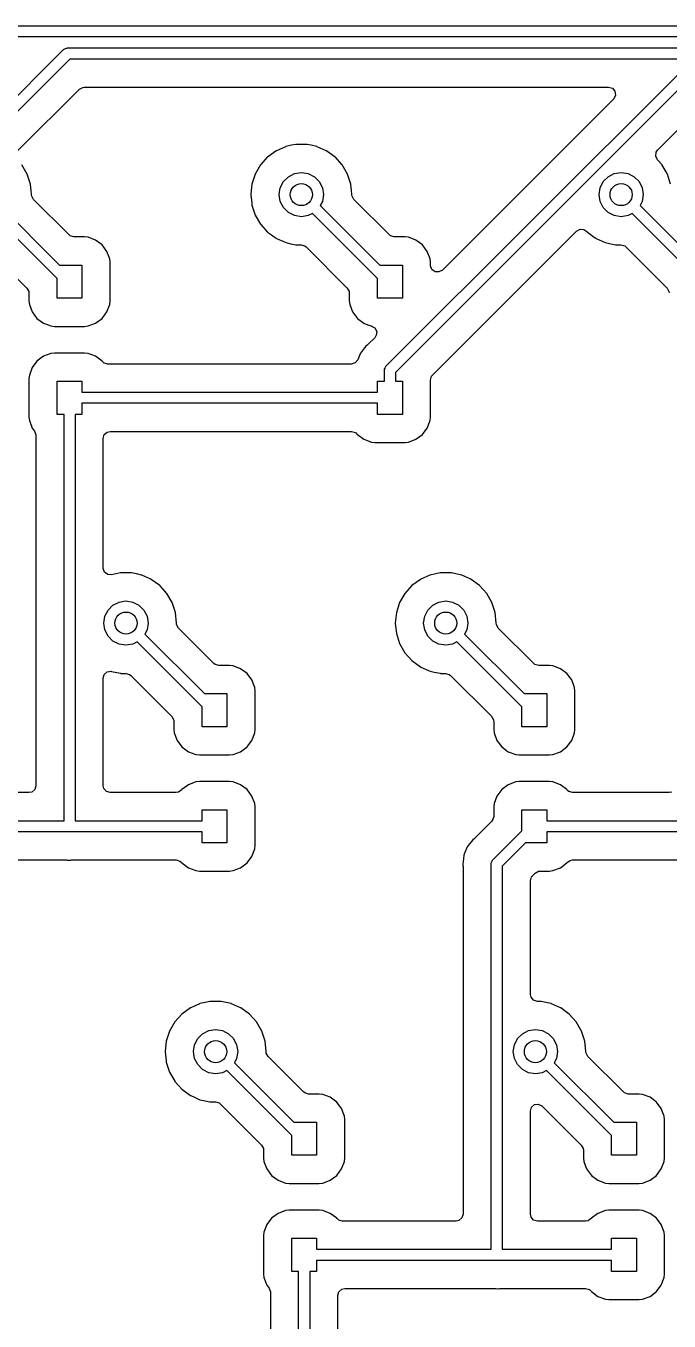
# Model space of a CAD drawing. Extents: x 1.41 to 5.39, y -5.53 to -2.36.
# Drawn here: x 2.613 to 3.071, y -4.917 to -3.995 of the extents above; entities that cross this region are included whole.
import ezdxf

# ---------------------------------------------------------------- set-up
doc = ezdxf.new("R2010")
doc.units = 0
doc.header["$MEASUREMENT"] = 0
doc.layers.add('BLACK', color=7, linetype='CONTINUOUS')

msp = doc.modelspace()

# ---------------------------------------------------------------- linework, layer by layer
at = {"layer": 'BLACK', "linetype": 'CONTINUOUS'}
for p, q in [((2.20258, -3.99506), (4.2976, -3.99506)), ((4.29923, -4.00293), (2.20421, -4.00293)), ((2.64009, -4.0118), (2.64027, -4.01154)), ((2.64027, -4.01154), (2.64115, -4.01126)), ((2.64115, -4.01126), (2.64197, -4.01084)), ((2.64197, -4.01084), (2.64228, -4.01089)), ((2.64228, -4.01089), (2.64259, -4.01079)), ((2.64259, -4.01079), (4.30412, -4.01079)), ((2.41375, -4.23799), (2.6398, -4.01194)), ((2.64422, -4.01866), (2.42047, -4.24241)), ((2.6398, -4.01194), (2.64009, -4.0118)), ((4.30575, -4.01866), (2.64422, -4.01866)), ((2.86926, -4.23737), (3.07897, -4.02767)), ((2.65106, -4.04014), (2.65351, -4.0388)), ((2.65351, -4.0388), (2.65456, -4.03868)), ((2.65456, -4.03868), (3.02767, -4.03868)), ((3.08338, -4.03439), (2.87598, -4.24179)), ((3.02767, -4.03868), (3.03035, -4.03947)), ((2.60736, -4.08384), (2.65106, -4.04014)), ((3.03117, -4.04715), (2.90939, -4.16893)), ((3.03035, -4.03947), (3.03218, -4.04158)), ((3.03142, -4.04689), (3.03117, -4.04715)), ((3.03258, -4.04435), (3.03142, -4.04689)), ((3.03218, -4.04158), (3.03258, -4.04435)), ((3.06257, -4.08351), (3.09022, -4.05586)), ((2.79086, -4.08416), (2.7892, -4.08537)), ((2.79107, -4.08401), (2.79086, -4.08416)), ((2.79086, -4.08416), (2.79086, -4.08416)), ((2.79131, -4.08391), (2.79107, -4.08401)), ((2.7977, -4.08106), (2.79131, -4.08391)), ((2.79131, -4.08391), (2.79131, -4.08391)), ((2.79794, -4.08095), (2.7977, -4.08106)), ((2.7977, -4.08106), (2.7977, -4.08106)), ((2.80207, -4.08007), (2.79794, -4.08095)), ((2.80504, -4.07944), (2.80207, -4.08007)), ((2.8053, -4.07939), (2.80504, -4.07944)), ((2.80504, -4.07944), (2.80504, -4.07944)), ((2.81281, -4.07939), (2.8053, -4.07939)), ((2.81307, -4.07944), (2.81281, -4.07939)), ((2.81604, -4.08007), (2.81307, -4.07944)), ((2.81307, -4.07944), (2.81307, -4.07944)), ((2.82017, -4.08095), (2.81604, -4.08007)), ((2.82041, -4.08106), (2.82017, -4.08095)), ((2.8268, -4.08391), (2.82041, -4.08106)), ((2.82041, -4.08106), (2.82041, -4.08106)), ((2.82704, -4.08401), (2.8268, -4.08391)), ((2.8268, -4.08391), (2.8268, -4.08391)), ((2.82725, -4.08416), (2.82704, -4.08401)), ((2.82891, -4.08537), (2.82725, -4.08416)), ((2.82725, -4.08416), (2.82725, -4.08416)), ((3.06119, -4.08782), (3.06153, -4.08504)), ((3.06153, -4.08504), (3.06257, -4.08351)), ((2.61396, -4.10053), (2.6102, -4.09402)), ((2.77996, -4.09402), (2.7762, -4.10053)), ((2.7802, -4.09375), (2.77996, -4.09402)), ((2.78482, -4.08862), (2.7802, -4.09375)), ((2.78499, -4.08843), (2.78482, -4.08862)), ((2.78482, -4.08862), (2.78482, -4.08862)), ((2.7892, -4.08537), (2.78499, -4.08843)), ((2.83312, -4.08843), (2.82891, -4.08537)), ((2.83329, -4.08862), (2.83312, -4.08843)), ((2.83791, -4.09375), (2.83329, -4.08862)), ((2.83329, -4.08862), (2.83329, -4.08862)), ((2.83815, -4.09402), (2.83791, -4.09375)), ((2.84191, -4.10053), (2.83815, -4.09402)), ((3.0624, -4.09034), (3.06119, -4.08782)), ((3.06571, -4.09402), (3.0624, -4.09034)), ((3.06584, -4.09424), (3.06571, -4.09402)), ((3.06931, -4.10025), (3.06584, -4.09424)), ((2.61628, -4.10768), (2.61396, -4.10053)), ((2.7762, -4.10053), (2.77388, -4.10768)), ((2.79631, -4.1059), (2.7998, -4.10242)), ((2.7998, -4.10242), (2.80419, -4.10018)), ((2.80419, -4.10018), (2.80906, -4.09941)), ((2.80906, -4.09941), (2.81392, -4.10018)), ((2.81392, -4.10018), (2.81831, -4.10242)), ((2.81831, -4.10242), (2.8218, -4.1059)), ((2.84423, -4.10768), (2.84191, -4.10053)), ((3.02387, -4.1059), (3.02736, -4.10242)), ((3.02736, -4.10242), (3.03175, -4.10018)), ((3.03175, -4.10018), (3.03661, -4.09941)), ((3.03661, -4.09941), (3.04148, -4.10018)), ((3.04148, -4.10018), (3.04587, -4.10242)), ((3.04587, -4.10242), (3.04935, -4.1059)), ((3.06947, -4.10053), (3.06931, -4.10025)), ((3.07179, -4.10768), (3.06947, -4.10053)), ((2.61631, -4.10794), (2.61628, -4.10768)), ((2.61677, -4.11229), (2.61631, -4.10794)), ((2.61631, -4.10794), (2.61631, -4.10794)), ((2.61707, -4.11516), (2.61677, -4.11229)), ((2.77339, -4.11229), (2.77309, -4.11516)), ((2.77385, -4.10794), (2.77339, -4.11229)), ((2.77388, -4.10768), (2.77385, -4.10794)), ((2.77385, -4.10794), (2.77385, -4.10794)), ((2.79331, -4.11516), (2.79408, -4.11029)), ((2.79408, -4.11029), (2.79631, -4.1059)), ((2.8218, -4.1059), (2.82403, -4.11029)), ((2.82403, -4.11029), (2.8248, -4.11516)), ((2.84426, -4.10794), (2.84423, -4.10768)), ((2.84472, -4.11229), (2.84426, -4.10794)), ((2.84426, -4.10794), (2.84426, -4.10794)), ((2.84502, -4.11516), (2.84472, -4.11229)), ((3.02087, -4.11516), (3.02164, -4.11029)), ((3.02164, -4.11029), (3.02387, -4.1059)), ((3.04935, -4.1059), (3.05159, -4.11029)), ((3.05159, -4.11029), (3.05236, -4.11516)), ((2.61705, -4.11529), (2.61707, -4.11516)), ((2.61715, -4.11621), (2.61705, -4.11529)), ((2.61849, -4.11867), (2.61715, -4.11621)), ((2.64371, -4.14388), (2.61849, -4.11867)), ((2.77309, -4.11516), (2.77312, -4.11542)), ((2.77312, -4.11542), (2.77312, -4.11542)), ((2.77312, -4.11542), (2.77375, -4.12139)), ((2.77375, -4.12139), (2.77388, -4.12263)), ((2.79408, -4.12002), (2.79331, -4.11516)), ((2.79631, -4.12441), (2.79408, -4.12002)), ((2.82403, -4.12002), (2.8225, -4.12303)), ((2.8248, -4.11516), (2.82403, -4.12002)), ((2.84501, -4.11529), (2.84502, -4.11516)), ((2.84511, -4.11621), (2.84501, -4.11529)), ((2.84645, -4.11867), (2.84511, -4.11621)), ((2.87166, -4.14388), (2.84645, -4.11867)), ((3.02164, -4.12002), (3.02087, -4.11516)), ((3.02387, -4.12441), (3.02164, -4.12002)), ((3.05159, -4.12002), (3.05006, -4.12303)), ((3.05236, -4.11516), (3.05159, -4.12002)), ((2.63524, -4.17486), (2.58898, -4.1286)), ((2.59455, -4.12303), (2.63687, -4.16535)), ((2.77388, -4.12263), (2.7762, -4.12979)), ((2.7762, -4.12979), (2.77996, -4.1363)), ((2.7998, -4.1279), (2.79631, -4.12441)), ((2.80419, -4.13013), (2.7998, -4.1279)), ((2.80906, -4.13091), (2.80419, -4.13013)), ((2.81392, -4.13013), (2.80906, -4.13091)), ((2.81693, -4.1286), (2.81392, -4.13013)), ((2.86319, -4.17486), (2.81693, -4.1286)), ((2.8225, -4.12303), (2.86482, -4.16535)), ((3.02736, -4.1279), (3.02387, -4.12441)), ((3.03175, -4.13013), (3.02736, -4.1279)), ((3.03661, -4.13091), (3.03175, -4.13013)), ((3.04148, -4.13013), (3.03661, -4.13091)), ((3.04449, -4.1286), (3.04148, -4.13013)), ((3.09075, -4.17486), (3.04449, -4.1286)), ((3.05006, -4.12303), (3.09238, -4.16535)), ((2.77996, -4.1363), (2.78013, -4.13649)), ((2.78013, -4.13649), (2.78013, -4.13649)), ((2.78013, -4.13649), (2.78482, -4.14169)), ((3.0049, -4.14119), (3.00735, -4.13985)), ((3.00735, -4.13985), (3.01014, -4.14005)), ((3.01014, -4.14005), (3.01209, -4.14138)), ((2.64453, -4.14455), (2.64371, -4.14388)), ((2.64721, -4.14533), (2.64453, -4.14455)), ((2.65485, -4.14533), (2.64721, -4.14533)), ((2.6573, -4.1456), (2.65485, -4.14533)), ((2.66267, -4.14761), (2.6573, -4.1456)), ((2.66725, -4.15105), (2.66267, -4.14761)), ((2.78482, -4.14169), (2.78499, -4.14188)), ((2.78499, -4.14188), (2.78774, -4.14388)), ((2.78774, -4.14388), (2.78972, -4.14532)), ((2.78972, -4.14532), (2.79107, -4.1463)), ((2.79107, -4.1463), (2.79131, -4.14641)), ((2.79131, -4.14641), (2.79131, -4.14641)), ((2.79131, -4.14641), (2.79585, -4.14843)), ((2.79585, -4.14843), (2.79794, -4.14936)), ((2.79794, -4.14936), (2.80151, -4.15012)), ((2.87248, -4.14455), (2.87166, -4.14388)), ((2.87517, -4.14533), (2.87248, -4.14455)), ((2.8828, -4.14533), (2.87517, -4.14533)), ((2.88525, -4.1456), (2.8828, -4.14533)), ((2.89062, -4.14761), (2.88525, -4.1456)), ((2.89521, -4.15105), (2.89062, -4.14761)), ((2.90238, -4.24371), (3.0049, -4.14119)), ((3.01209, -4.14138), (3.01255, -4.14188)), ((3.01255, -4.14188), (3.01276, -4.14204)), ((3.01276, -4.14204), (3.01742, -4.14543)), ((3.01742, -4.14543), (3.01863, -4.1463)), ((3.01863, -4.1463), (3.01887, -4.14641)), ((3.01887, -4.14641), (3.01887, -4.14641)), ((3.01887, -4.14641), (3.02526, -4.14926)), ((3.02526, -4.14926), (3.0255, -4.14936)), ((3.0255, -4.14936), (3.02822, -4.14994)), ((2.58444, -4.15238), (2.61376, -4.1817)), ((2.67069, -4.15564), (2.66725, -4.15105)), ((2.67271, -4.16101), (2.67069, -4.15564)), ((2.80151, -4.15012), (2.80504, -4.15087)), ((2.80504, -4.15087), (2.80504, -4.15087)), ((2.80504, -4.15087), (2.8053, -4.15093)), ((2.8053, -4.15093), (2.80889, -4.15093)), ((2.80889, -4.15093), (2.81157, -4.15171)), ((2.81157, -4.15171), (2.8124, -4.15238)), ((2.8124, -4.15238), (2.84172, -4.1817)), ((2.89865, -4.15564), (2.89521, -4.15105)), ((2.90066, -4.16101), (2.89865, -4.15564)), ((3.02822, -4.14994), (3.0326, -4.15087)), ((3.0326, -4.15087), (3.0326, -4.15087)), ((3.0326, -4.15087), (3.03285, -4.15093)), ((3.03285, -4.15093), (3.03645, -4.15093)), ((3.03645, -4.15093), (3.03913, -4.15171)), ((3.03913, -4.15171), (3.03995, -4.15238)), ((3.03995, -4.15238), (3.06928, -4.1817)), ((2.63687, -4.16535), (2.65295, -4.16535)), ((2.65295, -4.16535), (2.65295, -4.18898)), ((2.67297, -4.16346), (2.67271, -4.16101)), ((2.67297, -4.19087), (2.67297, -4.16346)), ((2.86482, -4.16535), (2.88091, -4.16535)), ((2.88091, -4.16535), (2.88091, -4.18898)), ((2.90093, -4.16346), (2.90066, -4.16101)), ((2.90093, -4.16542), (2.90093, -4.16346)), ((2.90094, -4.16578), (2.90093, -4.16542)), ((2.90191, -4.1684), (2.90094, -4.16578)), ((2.63524, -4.18898), (2.63524, -4.17486)), ((2.86319, -4.18898), (2.86319, -4.17486)), ((2.90415, -4.17007), (2.90191, -4.1684)), ((2.90694, -4.17027), (2.90415, -4.17007)), ((2.90939, -4.16893), (2.90694, -4.17027)), ((2.61376, -4.1817), (2.6151, -4.18415)), ((2.6151, -4.18415), (2.61522, -4.18521)), ((2.61522, -4.18521), (2.61522, -4.19087)), ((2.84172, -4.1817), (2.84306, -4.18415)), ((2.84306, -4.18415), (2.84317, -4.18521)), ((2.84317, -4.18521), (2.84317, -4.19087)), ((3.06928, -4.1817), (3.07062, -4.18415)), ((3.07062, -4.18415), (3.07073, -4.18521)), ((2.61522, -4.19087), (2.61548, -4.19332)), ((2.61548, -4.19332), (2.6175, -4.19869)), ((2.65295, -4.18898), (2.63524, -4.18898)), ((2.67069, -4.19869), (2.67271, -4.19332)), ((2.67271, -4.19332), (2.67297, -4.19087)), ((2.84317, -4.19087), (2.84344, -4.19332)), ((2.84344, -4.19332), (2.84545, -4.19869)), ((2.88091, -4.18898), (2.86319, -4.18898)), ((2.6175, -4.19869), (2.62093, -4.20328)), ((2.62093, -4.20328), (2.62552, -4.20672)), ((2.66267, -4.20672), (2.66725, -4.20328)), ((2.66725, -4.20328), (2.67069, -4.19869)), ((2.84545, -4.19869), (2.84889, -4.20328)), ((2.84889, -4.20328), (2.85348, -4.20672)), ((2.62552, -4.20672), (2.63089, -4.20873)), ((2.63089, -4.20873), (2.63334, -4.209)), ((2.63334, -4.209), (2.65485, -4.209)), ((2.65485, -4.209), (2.6573, -4.20873)), ((2.6573, -4.20873), (2.66267, -4.20672)), ((2.85348, -4.20672), (2.85381, -4.20684)), ((2.85381, -4.20684), (2.85855, -4.20862)), ((2.85855, -4.20862), (2.85855, -4.20862)), ((2.85855, -4.20862), (2.85885, -4.20873)), ((2.85885, -4.20873), (2.85899, -4.20875)), ((2.85899, -4.20875), (2.86135, -4.21009)), ((2.86135, -4.21009), (2.86264, -4.21257)), ((2.86264, -4.21257), (2.86239, -4.21536)), ((2.85496, -4.22307), (2.854, -4.22433)), ((2.85596, -4.22231), (2.85496, -4.22307)), ((2.85645, -4.22188), (2.85596, -4.22231)), ((2.86128, -4.21704), (2.85645, -4.22188)), ((2.86239, -4.21536), (2.86128, -4.21704)), ((2.62552, -4.23029), (2.62093, -4.23373)), ((2.63089, -4.22828), (2.62552, -4.23029)), ((2.63334, -4.22801), (2.63089, -4.22828)), ((2.65485, -4.22801), (2.63334, -4.22801)), ((2.6573, -4.22828), (2.65485, -4.22801)), ((2.66267, -4.23029), (2.6573, -4.22828)), ((2.66725, -4.23373), (2.66267, -4.23029)), ((2.84915, -4.23282), (2.8474, -4.235)), ((2.85042, -4.22978), (2.84915, -4.23282)), ((2.85112, -4.22808), (2.85042, -4.22978)), ((2.854, -4.22433), (2.85112, -4.22808)), ((2.854, -4.22433), (2.854, -4.22433)), ((2.6175, -4.23832), (2.61548, -4.24369)), ((2.62093, -4.23373), (2.6175, -4.23832)), ((2.66747, -4.23401), (2.66725, -4.23373)), ((2.66772, -4.23426), (2.66747, -4.23401)), ((2.66774, -4.23424), (2.66772, -4.23426)), ((2.66867, -4.2351), (2.66774, -4.23424)), ((2.67135, -4.23589), (2.66867, -4.2351)), ((2.84457, -4.23589), (2.67135, -4.23589)), ((2.8474, -4.235), (2.84457, -4.23589)), ((2.86811, -4.24016), (2.86821, -4.23986)), ((2.86811, -4.24803), (2.86811, -4.24016)), ((2.86816, -4.23954), (2.86858, -4.23872)), ((2.86821, -4.23986), (2.86816, -4.23954)), ((2.86858, -4.23872), (2.86886, -4.23784)), ((2.86886, -4.23784), (2.86912, -4.23766)), ((2.86912, -4.23766), (2.86926, -4.23737)), ((2.87598, -4.24179), (2.87598, -4.24803)), ((2.61548, -4.24369), (2.61522, -4.24614)), ((2.61522, -4.24614), (2.61522, -4.27355)), ((2.63524, -4.27165), (2.63524, -4.24803)), ((2.63524, -4.24803), (2.65295, -4.24803)), ((2.65295, -4.24803), (2.65295, -4.25591)), ((2.86319, -4.25591), (2.86319, -4.24803)), ((2.86319, -4.24803), (2.86811, -4.24803)), ((2.87598, -4.24803), (2.88091, -4.24803)), ((2.88091, -4.24803), (2.88091, -4.27165)), ((2.90093, -4.24721), (2.90171, -4.24453)), ((2.90093, -4.27355), (2.90093, -4.24721)), ((2.90171, -4.24453), (2.90238, -4.24371)), ((2.65295, -4.25591), (2.86319, -4.25591)), ((2.86319, -4.26378), (2.65295, -4.26378)), ((2.65295, -4.26378), (2.65295, -4.27165)), ((2.86319, -4.27165), (2.86319, -4.26378)), ((2.61522, -4.27355), (2.61548, -4.276)), ((2.61548, -4.276), (2.6175, -4.28137)), ((2.64016, -4.27165), (2.63524, -4.27165)), ((2.64016, -4.56102), (2.64016, -4.27165)), ((2.65295, -4.27165), (2.64803, -4.27165)), ((2.64803, -4.27165), (2.64803, -4.56102)), ((2.88091, -4.27165), (2.86319, -4.27165)), ((2.89865, -4.28137), (2.90066, -4.276)), ((2.90066, -4.276), (2.90093, -4.27355)), ((2.6175, -4.28137), (2.61771, -4.28165)), ((2.61771, -4.28165), (2.61771, -4.28165)), ((2.61771, -4.28165), (2.61915, -4.28357)), ((2.61915, -4.28357), (2.62012, -4.28619)), ((2.62012, -4.28619), (2.62014, -4.28654)), ((2.62014, -4.28654), (2.62014, -4.53604)), ((2.66805, -4.28876), (2.66884, -4.28608)), ((2.66884, -4.28608), (2.67095, -4.28425)), ((2.67095, -4.28425), (2.67301, -4.2838)), ((2.67301, -4.2838), (2.84479, -4.2838)), ((2.84479, -4.2838), (2.84747, -4.28459)), ((2.84747, -4.28459), (2.8484, -4.28545)), ((2.8484, -4.28545), (2.84843, -4.28542)), ((2.84843, -4.28542), (2.84868, -4.28567)), ((2.84868, -4.28567), (2.84889, -4.28596)), ((2.84889, -4.28596), (2.85348, -4.28939)), ((2.89062, -4.28939), (2.89521, -4.28596)), ((2.89521, -4.28596), (2.89865, -4.28137)), ((2.66805, -4.38103), (2.66805, -4.28876)), ((2.85348, -4.28939), (2.85885, -4.29141)), ((2.85885, -4.29141), (2.86129, -4.29167)), ((2.86129, -4.29167), (2.8828, -4.29167)), ((2.8828, -4.29167), (2.88525, -4.29141)), ((2.88525, -4.29141), (2.89062, -4.28939)), ((2.66806, -4.38136), (2.66805, -4.38103)), ((2.66903, -4.38398), (2.66806, -4.38136)), ((2.67126, -4.38567), (2.66903, -4.38398)), ((2.67404, -4.38588), (2.67126, -4.38567)), ((2.68024, -4.38456), (2.67404, -4.38588)), ((2.68049, -4.38451), (2.68024, -4.38456)), ((2.68024, -4.38456), (2.68024, -4.38456)), ((2.68801, -4.38451), (2.68049, -4.38451)), ((2.68827, -4.38456), (2.68801, -4.38451)), ((2.69169, -4.38529), (2.68827, -4.38456)), ((2.68827, -4.38456), (2.68827, -4.38456)), ((2.69537, -4.38607), (2.69169, -4.38529)), ((2.6956, -4.38618), (2.69537, -4.38607)), ((2.702, -4.38902), (2.6956, -4.38618)), ((2.6956, -4.38618), (2.6956, -4.38618)), ((2.70223, -4.38913), (2.702, -4.38902)), ((2.702, -4.38902), (2.702, -4.38902)), ((2.70832, -4.39355), (2.70223, -4.38913)), ((2.89383, -4.38913), (2.88775, -4.39355)), ((2.89407, -4.38902), (2.89383, -4.38913)), ((2.90046, -4.38618), (2.89407, -4.38902)), ((2.89407, -4.38902), (2.89407, -4.38902)), ((2.9007, -4.38607), (2.90046, -4.38618)), ((2.90046, -4.38618), (2.90046, -4.38618)), ((2.90477, -4.3852), (2.9007, -4.38607)), ((2.9078, -4.38456), (2.90477, -4.3852)), ((2.90805, -4.38451), (2.9078, -4.38456)), ((2.9078, -4.38456), (2.9078, -4.38456)), ((2.91557, -4.38451), (2.90805, -4.38451)), ((2.91582, -4.38456), (2.91557, -4.38451)), ((2.91885, -4.3852), (2.91582, -4.38456)), ((2.91582, -4.38456), (2.91582, -4.38456)), ((2.92292, -4.38607), (2.91885, -4.3852)), ((2.92316, -4.38618), (2.92292, -4.38607)), ((2.92956, -4.38902), (2.92316, -4.38618)), ((2.92316, -4.38618), (2.92316, -4.38618)), ((2.92979, -4.38913), (2.92956, -4.38902)), ((2.92956, -4.38902), (2.92956, -4.38902)), ((2.93588, -4.39355), (2.92979, -4.38913)), ((2.70849, -4.39374), (2.70832, -4.39355)), ((2.71198, -4.39761), (2.70849, -4.39374)), ((2.70849, -4.39374), (2.70849, -4.39374)), ((2.71335, -4.39914), (2.71198, -4.39761)), ((2.88775, -4.39355), (2.88271, -4.39914)), ((2.94091, -4.39914), (2.93588, -4.39355)), ((2.67151, -4.41102), (2.675, -4.40754)), ((2.675, -4.40754), (2.67939, -4.4053)), ((2.67939, -4.4053), (2.68425, -4.40453)), ((2.68425, -4.40453), (2.68912, -4.4053)), ((2.68912, -4.4053), (2.69351, -4.40754)), ((2.69351, -4.40754), (2.69699, -4.41102)), ((2.71711, -4.40565), (2.71335, -4.39914)), ((2.71943, -4.4128), (2.71711, -4.40565)), ((2.87896, -4.40565), (2.87663, -4.4128)), ((2.88271, -4.39914), (2.87896, -4.40565)), ((2.89907, -4.41102), (2.90255, -4.40754)), ((2.90255, -4.40754), (2.90694, -4.4053)), ((2.90694, -4.4053), (2.91181, -4.40453)), ((2.91181, -4.40453), (2.91668, -4.4053)), ((2.91668, -4.4053), (2.92107, -4.40754)), ((2.92107, -4.40754), (2.92455, -4.41102)), ((2.94467, -4.40565), (2.94091, -4.39914)), ((2.94699, -4.4128), (2.94467, -4.40565)), ((2.6685, -4.42028), (2.66927, -4.41541)), ((2.66927, -4.41541), (2.67151, -4.41102)), ((2.69699, -4.41102), (2.69923, -4.41541)), ((2.69923, -4.41541), (2.7, -4.42028)), ((2.72022, -4.42028), (2.71943, -4.4128)), ((2.87663, -4.4128), (2.87585, -4.42028)), ((2.89606, -4.42028), (2.89683, -4.41541)), ((2.89683, -4.41541), (2.89907, -4.41102)), ((2.92455, -4.41102), (2.92679, -4.41541)), ((2.92679, -4.41541), (2.92756, -4.42028)), ((2.94778, -4.42028), (2.94699, -4.4128)), ((2.66927, -4.42514), (2.6685, -4.42028)), ((2.67151, -4.42953), (2.66927, -4.42514)), ((2.69923, -4.42514), (2.6977, -4.42815)), ((2.7, -4.42028), (2.69923, -4.42514)), ((2.7202, -4.4204), (2.72022, -4.42028)), ((2.7203, -4.42133), (2.7202, -4.4204)), ((2.72022, -4.42028), (2.72022, -4.42028)), ((2.72164, -4.42379), (2.7203, -4.42133)), ((2.74686, -4.449), (2.72164, -4.42379)), ((2.87585, -4.42028), (2.87587, -4.42053)), ((2.87587, -4.42053), (2.87604, -4.42216)), ((2.87604, -4.42216), (2.87663, -4.42775)), ((2.89683, -4.42514), (2.89606, -4.42028)), ((2.89907, -4.42953), (2.89683, -4.42514)), ((2.92679, -4.42514), (2.92525, -4.42815)), ((2.92756, -4.42028), (2.92679, -4.42514)), ((2.94776, -4.4204), (2.94778, -4.42028)), ((2.94786, -4.42133), (2.94776, -4.4204)), ((2.9492, -4.42379), (2.94786, -4.42133)), ((2.97442, -4.449), (2.9492, -4.42379)), ((2.675, -4.43302), (2.67151, -4.42953)), ((2.67939, -4.43525), (2.675, -4.43302)), ((2.68425, -4.43602), (2.67939, -4.43525)), ((2.68912, -4.43525), (2.68425, -4.43602)), ((2.69213, -4.43372), (2.68912, -4.43525)), ((2.73839, -4.47998), (2.69213, -4.43372)), ((2.6977, -4.42815), (2.74002, -4.47047)), ((2.87663, -4.42775), (2.87896, -4.4349)), ((2.87896, -4.4349), (2.88271, -4.44142)), ((2.90255, -4.43302), (2.89907, -4.42953)), ((2.90694, -4.43525), (2.90255, -4.43302)), ((2.91181, -4.43602), (2.90694, -4.43525)), ((2.91668, -4.43525), (2.91181, -4.43602)), ((2.91969, -4.43372), (2.91668, -4.43525)), ((2.96594, -4.47998), (2.91969, -4.43372)), ((2.92525, -4.42815), (2.96758, -4.47047)), ((2.88271, -4.44142), (2.88775, -4.447)), ((2.74768, -4.44967), (2.74686, -4.449)), ((2.75036, -4.45045), (2.74768, -4.44967)), ((2.758, -4.45045), (2.75036, -4.45045)), ((2.76045, -4.45072), (2.758, -4.45045)), ((2.76582, -4.45273), (2.76045, -4.45072)), ((2.7704, -4.45617), (2.76582, -4.45273)), ((2.88775, -4.447), (2.89383, -4.45142)), ((2.89383, -4.45142), (2.89407, -4.45153)), ((2.89407, -4.45153), (2.89407, -4.45153)), ((2.89407, -4.45153), (2.89948, -4.45394)), ((2.89948, -4.45394), (2.9007, -4.45448)), ((2.97524, -4.44967), (2.97442, -4.449)), ((2.97792, -4.45045), (2.97524, -4.44967)), ((2.98556, -4.45045), (2.97792, -4.45045)), ((2.988, -4.45072), (2.98556, -4.45045)), ((2.99337, -4.45273), (2.988, -4.45072)), ((2.99796, -4.45617), (2.99337, -4.45273)), ((2.66805, -4.45952), (2.66884, -4.45684)), ((2.66805, -4.53604), (2.66805, -4.45952)), ((2.66884, -4.45684), (2.67095, -4.45501)), ((2.67095, -4.45501), (2.67372, -4.45461)), ((2.67372, -4.45461), (2.67404, -4.45467)), ((2.67404, -4.45467), (2.68024, -4.45599)), ((2.68024, -4.45599), (2.68024, -4.45599)), ((2.68024, -4.45599), (2.68049, -4.45604)), ((2.68049, -4.45604), (2.68409, -4.45604)), ((2.68409, -4.45604), (2.68677, -4.45683)), ((2.68677, -4.45683), (2.68759, -4.4575)), ((2.68759, -4.4575), (2.71691, -4.48682)), ((2.77384, -4.46076), (2.7704, -4.45617)), ((2.77586, -4.46613), (2.77384, -4.46076)), ((2.9007, -4.45448), (2.9036, -4.4551)), ((2.9036, -4.4551), (2.9078, -4.45599)), ((2.9078, -4.45599), (2.9078, -4.45599)), ((2.9078, -4.45599), (2.90805, -4.45604)), ((2.90805, -4.45604), (2.91164, -4.45604)), ((2.91164, -4.45604), (2.91433, -4.45683)), ((2.91433, -4.45683), (2.91515, -4.4575)), ((2.91515, -4.4575), (2.94447, -4.48682)), ((3.0014, -4.46076), (2.99796, -4.45617)), ((3.00342, -4.46613), (3.0014, -4.46076)), ((2.74002, -4.47047), (2.7561, -4.47047)), ((2.7561, -4.47047), (2.7561, -4.49409)), ((2.77612, -4.46858), (2.77586, -4.46613)), ((2.77612, -4.49599), (2.77612, -4.46858)), ((2.96758, -4.47047), (2.98366, -4.47047)), ((2.98366, -4.47047), (2.98366, -4.49409)), ((3.00368, -4.46858), (3.00342, -4.46613)), ((3.00368, -4.49599), (3.00368, -4.46858)), ((2.73839, -4.49409), (2.73839, -4.47998)), ((2.96594, -4.49409), (2.96594, -4.47998)), ((2.71691, -4.48682), (2.71825, -4.48927)), ((2.71825, -4.48927), (2.71837, -4.49032)), ((2.71837, -4.49032), (2.71837, -4.49599)), ((2.94447, -4.48682), (2.94581, -4.48927)), ((2.94581, -4.48927), (2.94593, -4.49032)), ((2.94593, -4.49032), (2.94593, -4.49599)), ((2.71837, -4.49599), (2.71863, -4.49844)), ((2.71863, -4.49844), (2.72065, -4.50381)), ((2.7561, -4.49409), (2.73839, -4.49409)), ((2.77384, -4.50381), (2.77586, -4.49844)), ((2.77586, -4.49844), (2.77612, -4.49599)), ((2.94593, -4.49599), (2.94619, -4.49844)), ((2.94619, -4.49844), (2.9482, -4.50381)), ((2.98366, -4.49409), (2.96594, -4.49409)), ((3.0014, -4.50381), (3.00342, -4.49844)), ((3.00342, -4.49844), (3.00368, -4.49599)), ((2.72065, -4.50381), (2.72408, -4.5084)), ((2.72408, -4.5084), (2.72867, -4.51184)), ((2.76582, -4.51184), (2.7704, -4.5084)), ((2.7704, -4.5084), (2.77384, -4.50381)), ((2.9482, -4.50381), (2.95164, -4.5084)), ((2.95164, -4.5084), (2.95623, -4.51184)), ((2.99337, -4.51184), (2.99796, -4.5084)), ((2.99796, -4.5084), (3.0014, -4.50381)), ((2.72867, -4.51184), (2.73404, -4.51385)), ((2.73404, -4.51385), (2.73649, -4.51411)), ((2.73649, -4.51411), (2.758, -4.51411)), ((2.758, -4.51411), (2.76045, -4.51385)), ((2.76045, -4.51385), (2.76582, -4.51184)), ((2.95623, -4.51184), (2.9616, -4.51385)), ((2.9616, -4.51385), (2.96405, -4.51411)), ((2.96405, -4.51411), (2.98556, -4.51411)), ((2.98556, -4.51411), (2.988, -4.51385)), ((2.988, -4.51385), (2.99337, -4.51184)), ((2.62014, -4.53604), (2.61935, -4.53873)), ((2.6685, -4.5381), (2.66805, -4.53604)), ((2.72867, -4.53541), (2.72408, -4.53885)), ((2.73404, -4.5334), (2.72867, -4.53541)), ((2.73649, -4.53313), (2.73404, -4.5334)), ((2.758, -4.53313), (2.73649, -4.53313)), ((2.76045, -4.5334), (2.758, -4.53313)), ((2.76582, -4.53541), (2.76045, -4.5334)), ((2.7704, -4.53885), (2.76582, -4.53541)), ((2.95623, -4.53541), (2.95164, -4.53885)), ((2.9616, -4.5334), (2.95623, -4.53541)), ((2.96405, -4.53313), (2.9616, -4.5334)), ((2.98556, -4.53313), (2.96405, -4.53313)), ((2.988, -4.5334), (2.98556, -4.53313)), ((2.99337, -4.53541), (2.988, -4.5334)), ((2.99796, -4.53885), (2.99337, -4.53541)), ((2.61518, -4.541), (2.54301, -4.541)), ((2.61724, -4.54056), (2.61518, -4.541)), ((2.61935, -4.53873), (2.61724, -4.54056)), ((2.67033, -4.54022), (2.6685, -4.5381)), ((2.67301, -4.541), (2.67033, -4.54022)), ((2.71999, -4.541), (2.67301, -4.541)), ((2.72172, -4.54069), (2.71999, -4.541)), ((2.72356, -4.53932), (2.72172, -4.54069)), ((2.72362, -4.53938), (2.72356, -4.53932)), ((2.72387, -4.53913), (2.72362, -4.53938)), ((2.72408, -4.53885), (2.72387, -4.53913)), ((2.77384, -4.54344), (2.7704, -4.53885)), ((2.77586, -4.54881), (2.77384, -4.54344)), ((2.9482, -4.54344), (2.94619, -4.54881)), ((2.95164, -4.53885), (2.9482, -4.54344)), ((2.99817, -4.53913), (2.99796, -4.53885)), ((2.99842, -4.53938), (2.99817, -4.53913)), ((2.99845, -4.53935), (2.99842, -4.53938)), ((2.99938, -4.54022), (2.99845, -4.53935)), ((3.00206, -4.541), (2.99938, -4.54022)), ((3.02494, -4.541), (3.00206, -4.541)), ((3.07069, -4.541), (3.02494, -4.541)), ((3.07275, -4.54056), (3.07069, -4.541)), ((2.73839, -4.56102), (2.73839, -4.55315)), ((2.73839, -4.55315), (2.7561, -4.55315)), ((2.7561, -4.55315), (2.7561, -4.57677)), ((2.77612, -4.55125), (2.77586, -4.54881)), ((2.77612, -4.57867), (2.77612, -4.55125)), ((2.94619, -4.54881), (2.94593, -4.55125)), ((2.94593, -4.55125), (2.94593, -4.5579)), ((2.96594, -4.56825), (2.96594, -4.55315)), ((2.96594, -4.55315), (2.98366, -4.55315)), ((2.98366, -4.55315), (2.98366, -4.56102)), ((2.52461, -4.56102), (2.64016, -4.56102)), ((2.64803, -4.56102), (2.73839, -4.56102)), ((2.94447, -4.56141), (2.93245, -4.57343)), ((2.94514, -4.56059), (2.94447, -4.56141)), ((2.94593, -4.5579), (2.94514, -4.56059)), ((2.98366, -4.56102), (3.09567, -4.56102)), ((2.73839, -4.5689), (2.52461, -4.5689)), ((2.73839, -4.57677), (2.73839, -4.5689)), ((2.93196, -4.57386), (2.93096, -4.57463)), ((2.93245, -4.57343), (2.93196, -4.57386)), ((2.94527, -4.58893), (2.96594, -4.56825)), ((3.10039, -4.5689), (2.98366, -4.5689)), ((2.98366, -4.5689), (2.98366, -4.57677)), ((2.7561, -4.57677), (2.73839, -4.57677)), ((2.77384, -4.58648), (2.77586, -4.58111)), ((2.77586, -4.58111), (2.77612, -4.57867)), ((2.92712, -4.57963), (2.92496, -4.58485)), ((2.92786, -4.57867), (2.92712, -4.57963)), ((2.93, -4.57588), (2.92786, -4.57867)), ((2.93096, -4.57463), (2.93, -4.57588)), ((2.93, -4.57588), (2.93, -4.57588)), ((2.93, -4.57588), (2.93, -4.57588)), ((2.96856, -4.57677), (2.95199, -4.59334)), ((2.98366, -4.57677), (2.96856, -4.57677)), ((2.54301, -4.58892), (2.64181, -4.58892)), ((2.64181, -4.58892), (2.64245, -4.58896)), ((2.64245, -4.58896), (2.6437, -4.58912)), ((2.6437, -4.58912), (2.64495, -4.58896)), ((2.64495, -4.58896), (2.6456, -4.58892)), ((2.6456, -4.58892), (2.71999, -4.58892)), ((2.71999, -4.58892), (2.72267, -4.5897)), ((2.72267, -4.5897), (2.7236, -4.59057)), ((2.7236, -4.59057), (2.72362, -4.59054)), ((2.72362, -4.59054), (2.72387, -4.59079)), ((2.72387, -4.59079), (2.72408, -4.59107)), ((2.72408, -4.59107), (2.72867, -4.59451)), ((2.76582, -4.59451), (2.7704, -4.59107)), ((2.7704, -4.59107), (2.77384, -4.58648)), ((2.92409, -4.59014), (2.92389, -4.59171)), ((2.92389, -4.59171), (2.92403, -4.59276)), ((2.92471, -4.58546), (2.92409, -4.59014)), ((2.92409, -4.59014), (2.92409, -4.59014)), ((2.92496, -4.58485), (2.92471, -4.58546)), ((2.94411, -4.59171), (2.94421, -4.59141)), ((2.94411, -4.86614), (2.94411, -4.59171)), ((2.94416, -4.5911), (2.94458, -4.59028)), ((2.94421, -4.59141), (2.94416, -4.5911)), ((2.94458, -4.59028), (2.94487, -4.5894)), ((2.94487, -4.5894), (2.94512, -4.58921)), ((2.94512, -4.58921), (2.94527, -4.58893)), ((2.99337, -4.59451), (2.99796, -4.59107)), ((2.99796, -4.59107), (2.99817, -4.59079)), ((2.99817, -4.59079), (2.99842, -4.59054)), ((2.99842, -4.59054), (2.99849, -4.5906)), ((2.99849, -4.5906), (3.00033, -4.58923)), ((3.00033, -4.58923), (3.00206, -4.58892)), ((3.00206, -4.58892), (3.08734, -4.58892)), ((2.72867, -4.59451), (2.73404, -4.59653)), ((2.73404, -4.59653), (2.73649, -4.59679)), ((2.73649, -4.59679), (2.758, -4.59679)), ((2.758, -4.59679), (2.76045, -4.59653)), ((2.76045, -4.59653), (2.76582, -4.59451)), ((2.92403, -4.59276), (2.92405, -4.59296)), ((2.92405, -4.59296), (2.92409, -4.59361)), ((2.92409, -4.59361), (2.92409, -4.84116)), ((2.95199, -4.59334), (2.95199, -4.86614)), ((2.97201, -4.60369), (2.97279, -4.60101)), ((2.97279, -4.60101), (2.97346, -4.60018)), ((2.97346, -4.60018), (2.9754, -4.59824)), ((2.9754, -4.59824), (2.97785, -4.5969)), ((2.97785, -4.5969), (2.97891, -4.59679)), ((2.97891, -4.59679), (2.98556, -4.59679)), ((2.98556, -4.59679), (2.988, -4.59653)), ((2.988, -4.59653), (2.99337, -4.59451)), ((2.97201, -4.68467), (2.97201, -4.60369)), ((2.97246, -4.68673), (2.97201, -4.68467)), ((2.73668, -4.69129), (2.73029, -4.69414)), ((2.73692, -4.69119), (2.73668, -4.69129)), ((2.73668, -4.69129), (2.73668, -4.69129)), ((2.74059, -4.69041), (2.73692, -4.69119)), ((2.74402, -4.68968), (2.74059, -4.69041)), ((2.74427, -4.68963), (2.74402, -4.68968)), ((2.74402, -4.68968), (2.74402, -4.68968)), ((2.75179, -4.68963), (2.74427, -4.68963)), ((2.75204, -4.68968), (2.75179, -4.68963)), ((2.75205, -4.68968), (2.75204, -4.68968)), ((2.75547, -4.69041), (2.75205, -4.68968)), ((2.75915, -4.69119), (2.75547, -4.69041)), ((2.75938, -4.69129), (2.75915, -4.69119)), ((2.76578, -4.69414), (2.75938, -4.69129)), ((2.75938, -4.69129), (2.75938, -4.69129)), ((2.97429, -4.68884), (2.97246, -4.68673)), ((2.97697, -4.68963), (2.97429, -4.68884)), ((2.97935, -4.68963), (2.97697, -4.68963)), ((2.9796, -4.68968), (2.97935, -4.68963)), ((2.98303, -4.69041), (2.9796, -4.68968)), ((2.9796, -4.68968), (2.9796, -4.68968)), ((2.9867, -4.69119), (2.98303, -4.69041)), ((2.98694, -4.69129), (2.9867, -4.69119)), ((2.99334, -4.69414), (2.98694, -4.69129)), ((2.98694, -4.69129), (2.98694, -4.69129)), ((2.72397, -4.69867), (2.71894, -4.70425)), ((2.73005, -4.69425), (2.72397, -4.69867)), ((2.73029, -4.69414), (2.73005, -4.69425)), ((2.73029, -4.69414), (2.73029, -4.69414)), ((2.76601, -4.69425), (2.76578, -4.69414)), ((2.76578, -4.69414), (2.76578, -4.69414)), ((2.7721, -4.69867), (2.76601, -4.69425)), ((2.77713, -4.70425), (2.7721, -4.69867)), ((2.99357, -4.69425), (2.99334, -4.69414)), ((2.99334, -4.69414), (2.99334, -4.69414)), ((2.99966, -4.69867), (2.99357, -4.69425)), ((3.00469, -4.70425), (2.99966, -4.69867)), ((2.71518, -4.71077), (2.71285, -4.71792)), ((2.71894, -4.70425), (2.71518, -4.71077)), ((2.73878, -4.71265), (2.74317, -4.71042)), ((2.74317, -4.71042), (2.74803, -4.70965)), ((2.74803, -4.70965), (2.7529, -4.71042)), ((2.7529, -4.71042), (2.75729, -4.71265)), ((2.78089, -4.71077), (2.77713, -4.70425)), ((2.78321, -4.71792), (2.78089, -4.71077)), ((2.96633, -4.71265), (2.97072, -4.71042)), ((2.97072, -4.71042), (2.97559, -4.70965)), ((2.97559, -4.70965), (2.98046, -4.71042)), ((2.98046, -4.71042), (2.98485, -4.71265)), ((3.00845, -4.71077), (3.00469, -4.70425)), ((3.01077, -4.71792), (3.00845, -4.71077)), ((2.71285, -4.71792), (2.71207, -4.72539)), ((2.73228, -4.72539), (2.73305, -4.72053)), ((2.73305, -4.72053), (2.73529, -4.71614)), ((2.73529, -4.71614), (2.73878, -4.71265)), ((2.75729, -4.71265), (2.76077, -4.71614)), ((2.76077, -4.71614), (2.76301, -4.72053)), ((2.76301, -4.72053), (2.76378, -4.72539)), ((2.784, -4.72539), (2.78321, -4.71792)), ((2.95984, -4.72539), (2.96061, -4.72053)), ((2.96061, -4.72053), (2.96285, -4.71614)), ((2.96285, -4.71614), (2.96633, -4.71265)), ((2.98485, -4.71265), (2.98833, -4.71614)), ((2.98833, -4.71614), (2.99057, -4.72053)), ((2.99057, -4.72053), (2.99134, -4.72539)), ((3.01156, -4.72539), (3.01077, -4.71792)), ((2.71207, -4.72539), (2.71209, -4.72565)), ((2.71209, -4.72565), (2.71277, -4.73205)), ((2.73305, -4.73026), (2.73228, -4.72539)), ((2.73529, -4.73465), (2.73305, -4.73026)), ((2.76301, -4.73026), (2.76148, -4.73327)), ((2.76378, -4.72539), (2.76301, -4.73026)), ((2.78398, -4.72552), (2.784, -4.72539)), ((2.78408, -4.72645), (2.78398, -4.72552)), ((2.78542, -4.7289), (2.78408, -4.72645)), ((2.81064, -4.75412), (2.78542, -4.7289)), ((2.96061, -4.73026), (2.95984, -4.72539)), ((2.96285, -4.73465), (2.96061, -4.73026)), ((2.99057, -4.73026), (2.98903, -4.73327)), ((2.99134, -4.72539), (2.99057, -4.73026)), ((3.01154, -4.72552), (3.01156, -4.72539)), ((3.01164, -4.72645), (3.01154, -4.72552)), ((3.01298, -4.7289), (3.01164, -4.72645)), ((3.03819, -4.75412), (3.01298, -4.7289)), ((2.71277, -4.73205), (2.71285, -4.73287)), ((2.71285, -4.73287), (2.71518, -4.74002)), ((2.71518, -4.74002), (2.71894, -4.74653)), ((2.73878, -4.73813), (2.73529, -4.73465)), ((2.74317, -4.74037), (2.73878, -4.73813)), ((2.75591, -4.73884), (2.7529, -4.74037)), ((2.80217, -4.7851), (2.75591, -4.73884)), ((2.76148, -4.73327), (2.8038, -4.77559)), ((2.96633, -4.73813), (2.96285, -4.73465)), ((2.97072, -4.74037), (2.96633, -4.73813)), ((2.98347, -4.73884), (2.98046, -4.74037)), ((3.02972, -4.7851), (2.98347, -4.73884)), ((2.98903, -4.73327), (3.03136, -4.77559)), ((2.71894, -4.74653), (2.71911, -4.74673)), ((2.71911, -4.74673), (2.71911, -4.74673)), ((2.71911, -4.74673), (2.72185, -4.74977)), ((2.74803, -4.74114), (2.74317, -4.74037)), ((2.7529, -4.74037), (2.74803, -4.74114)), ((2.97559, -4.74114), (2.97072, -4.74037)), ((2.98046, -4.74037), (2.97559, -4.74114)), ((2.72185, -4.74977), (2.72397, -4.75212)), ((2.72397, -4.75212), (2.73005, -4.75654)), ((2.73005, -4.75654), (2.73029, -4.75665)), ((2.73029, -4.75665), (2.73029, -4.75665)), ((2.73029, -4.75665), (2.73299, -4.75785)), ((2.73299, -4.75785), (2.73692, -4.7596)), ((2.81146, -4.75478), (2.81064, -4.75412)), ((2.81414, -4.75557), (2.81146, -4.75478)), ((2.82178, -4.75557), (2.81414, -4.75557)), ((2.82423, -4.75584), (2.82178, -4.75557)), ((2.82959, -4.75785), (2.82423, -4.75584)), ((2.83418, -4.76129), (2.82959, -4.75785)), ((3.03902, -4.75478), (3.03819, -4.75412)), ((3.0417, -4.75557), (3.03902, -4.75478)), ((3.04934, -4.75557), (3.0417, -4.75557)), ((3.05178, -4.75584), (3.04934, -4.75557)), ((3.05715, -4.75785), (3.05178, -4.75584)), ((3.06174, -4.76129), (3.05715, -4.75785)), ((2.73692, -4.7596), (2.74059, -4.76038)), ((2.74059, -4.76038), (2.74402, -4.76111)), ((2.74402, -4.76111), (2.74402, -4.76111)), ((2.74402, -4.76111), (2.74427, -4.76116)), ((2.74427, -4.76116), (2.74786, -4.76116)), ((2.74786, -4.76116), (2.75055, -4.76195)), ((2.75055, -4.76195), (2.75137, -4.76261)), ((2.75137, -4.76261), (2.78069, -4.79193)), ((2.83762, -4.76588), (2.83418, -4.76129)), ((2.83964, -4.77125), (2.83762, -4.76588)), ((2.97201, -4.76767), (2.97279, -4.76498)), ((2.97201, -4.84116), (2.97201, -4.76767)), ((2.97279, -4.76498), (2.97491, -4.76315)), ((2.97491, -4.76315), (2.97767, -4.76276)), ((2.97767, -4.76276), (2.98022, -4.76392)), ((2.98022, -4.76392), (2.98048, -4.76416)), ((2.98048, -4.76416), (3.00825, -4.79193)), ((3.06518, -4.76588), (3.06174, -4.76129)), ((3.06719, -4.77125), (3.06518, -4.76588)), ((2.8038, -4.77559), (2.81988, -4.77559)), ((2.81988, -4.77559), (2.81988, -4.79921)), ((2.83967, -4.77156), (2.83964, -4.77125)), ((2.83989, -4.77354), (2.83967, -4.77156)), ((2.8399, -4.7737), (2.83989, -4.77354)), ((2.8399, -4.80111), (2.8399, -4.7737)), ((3.03136, -4.77559), (3.04744, -4.77559)), ((3.04744, -4.77559), (3.04744, -4.79921)), ((3.06723, -4.77156), (3.06719, -4.77125)), ((3.06744, -4.77354), (3.06723, -4.77156)), ((3.06746, -4.7737), (3.06744, -4.77354)), ((3.06746, -4.80111), (3.06746, -4.7737)), ((2.80217, -4.79921), (2.80217, -4.7851)), ((3.02972, -4.79921), (3.02972, -4.7851)), ((2.78069, -4.79193), (2.78203, -4.79439)), ((2.78203, -4.79439), (2.78215, -4.79544)), ((3.00825, -4.79193), (3.00959, -4.79439)), ((3.00959, -4.79439), (3.0097, -4.79544)), ((2.78215, -4.79544), (2.78215, -4.80111)), ((2.78215, -4.80111), (2.78241, -4.80356)), ((2.78241, -4.80356), (2.78442, -4.80893)), ((2.81988, -4.79921), (2.80217, -4.79921)), ((2.83762, -4.80893), (2.83964, -4.80356)), ((2.83964, -4.80356), (2.8399, -4.80111)), ((3.0097, -4.79544), (3.0097, -4.80111)), ((3.0097, -4.80111), (3.00997, -4.80356)), ((3.00997, -4.80356), (3.01198, -4.80893)), ((3.04744, -4.79921), (3.02972, -4.79921)), ((3.06518, -4.80893), (3.06719, -4.80356)), ((3.06719, -4.80356), (3.06746, -4.80111)), ((2.78442, -4.80893), (2.78786, -4.81351)), ((2.78786, -4.81351), (2.79245, -4.81695)), ((2.82959, -4.81695), (2.83418, -4.81351)), ((2.83418, -4.81351), (2.83762, -4.80893)), ((3.01198, -4.80893), (3.01542, -4.81351)), ((3.01542, -4.81351), (3.02001, -4.81695)), ((3.05715, -4.81695), (3.06174, -4.81351)), ((3.06174, -4.81351), (3.06518, -4.80893)), ((2.79245, -4.81695), (2.79782, -4.81897)), ((2.79782, -4.81897), (2.80027, -4.81923)), ((2.80027, -4.81923), (2.82178, -4.81923)), ((2.82178, -4.81923), (2.82423, -4.81897)), ((2.82423, -4.81897), (2.82959, -4.81695)), ((3.02001, -4.81695), (3.02538, -4.81897)), ((3.02538, -4.81897), (3.02783, -4.81923)), ((3.02783, -4.81923), (3.04934, -4.81923)), ((3.04934, -4.81923), (3.05178, -4.81897)), ((3.05178, -4.81897), (3.05715, -4.81695)), ((2.79245, -4.84053), (2.78786, -4.84397)), ((2.79782, -4.83851), (2.79245, -4.84053)), ((2.80027, -4.83825), (2.79782, -4.83851)), ((2.82178, -4.83825), (2.80027, -4.83825)), ((2.82423, -4.83851), (2.82178, -4.83825)), ((2.82959, -4.84053), (2.82423, -4.83851)), ((2.83418, -4.84397), (2.82959, -4.84053)), ((2.92409, -4.84116), (2.92331, -4.84384)), ((2.97246, -4.84322), (2.97201, -4.84116)), ((3.02001, -4.84053), (3.01542, -4.84397)), ((3.02538, -4.83851), (3.02001, -4.84053)), ((3.02783, -4.83825), (3.02538, -4.83851)), ((3.04934, -4.83825), (3.02783, -4.83825)), ((3.05178, -4.83851), (3.04934, -4.83825)), ((3.05715, -4.84053), (3.05178, -4.83851)), ((3.06174, -4.84397), (3.05715, -4.84053)), ((2.78442, -4.84855), (2.78241, -4.85392)), ((2.78786, -4.84397), (2.78442, -4.84855)), ((2.8344, -4.84425), (2.83418, -4.84397)), ((2.83465, -4.8445), (2.8344, -4.84425)), ((2.83467, -4.84447), (2.83465, -4.8445)), ((2.8356, -4.84533), (2.83467, -4.84447)), ((2.83828, -4.84612), (2.8356, -4.84533)), ((2.91913, -4.84612), (2.83828, -4.84612)), ((2.92119, -4.84567), (2.91913, -4.84612)), ((2.92331, -4.84384), (2.92119, -4.84567)), ((2.97429, -4.84533), (2.97246, -4.84322)), ((2.97697, -4.84612), (2.97429, -4.84533)), ((3.01133, -4.84612), (2.97697, -4.84612)), ((3.01306, -4.84581), (3.01133, -4.84612)), ((3.0149, -4.84443), (3.01306, -4.84581)), ((3.01496, -4.8445), (3.0149, -4.84443)), ((3.01521, -4.84425), (3.01496, -4.8445)), ((3.01542, -4.84397), (3.01521, -4.84425)), ((3.06518, -4.84855), (3.06174, -4.84397)), ((3.06719, -4.85392), (3.06518, -4.84855)), ((2.78241, -4.85392), (2.78215, -4.85637)), ((2.78215, -4.85637), (2.78215, -4.88378)), ((2.80217, -4.88189), (2.80217, -4.85827)), ((2.80217, -4.85827), (2.81988, -4.85827)), ((2.81988, -4.85827), (2.81988, -4.86614)), ((3.02972, -4.86614), (3.02972, -4.85827)), ((3.02972, -4.85827), (3.04744, -4.85827)), ((3.04744, -4.85827), (3.04744, -4.88189)), ((3.06746, -4.85637), (3.06719, -4.85392)), ((3.06746, -4.88378), (3.06746, -4.85637)), ((2.81988, -4.86614), (2.94411, -4.86614)), ((2.95199, -4.86614), (3.02972, -4.86614)), ((3.02972, -4.87402), (2.81988, -4.87402)), ((2.81988, -4.87402), (2.81988, -4.88189)), ((3.02972, -4.88189), (3.02972, -4.87402)), ((2.78215, -4.88378), (2.78241, -4.88623)), ((2.78241, -4.88623), (2.78442, -4.8916)), ((2.80709, -4.88189), (2.80217, -4.88189)), ((2.80709, -5.17126), (2.80709, -4.88189)), ((2.81988, -4.88189), (2.81496, -4.88189)), ((2.81496, -4.88189), (2.81496, -5.17126)), ((3.04744, -4.88189), (3.02972, -4.88189)), ((3.06518, -4.8916), (3.06719, -4.88623)), ((3.06719, -4.88623), (3.06746, -4.88378)), ((2.78442, -4.8916), (2.78464, -4.89189)), ((2.78464, -4.89189), (2.78464, -4.89189)), ((2.78464, -4.89189), (2.78608, -4.89381)), ((2.78608, -4.89381), (2.78705, -4.89642)), ((2.78705, -4.89642), (2.78707, -4.89678)), ((2.78707, -4.89678), (2.78707, -5.14628)), ((2.83498, -4.899), (2.83577, -4.89631)), ((2.83577, -4.89631), (2.83788, -4.89448)), ((2.83788, -4.89448), (2.83994, -4.89404)), ((2.83994, -4.89404), (2.94692, -4.89404)), ((2.94692, -4.89404), (2.94757, -4.89408)), ((2.94757, -4.89408), (2.94882, -4.89424)), ((2.94882, -4.89424), (2.94914, -4.8942)), ((2.94914, -4.8942), (2.95007, -4.89408)), ((2.95007, -4.89408), (2.95071, -4.89404)), ((2.95071, -4.89404), (3.01133, -4.89404)), ((3.01133, -4.89404), (3.01401, -4.89482)), ((3.01401, -4.89482), (3.01493, -4.89569)), ((3.01493, -4.89569), (3.01496, -4.89566)), ((3.01496, -4.89566), (3.01521, -4.89591)), ((3.01521, -4.89591), (3.01542, -4.89619)), ((3.01542, -4.89619), (3.02001, -4.89963)), ((3.05715, -4.89963), (3.06174, -4.89619)), ((3.06174, -4.89619), (3.06518, -4.8916)), ((2.83498, -4.99444), (2.83498, -4.899)), ((3.02001, -4.89963), (3.02538, -4.90164)), ((3.02538, -4.90164), (3.02783, -4.90191)), ((3.02783, -4.90191), (3.04934, -4.90191)), ((3.04934, -4.90191), (3.05178, -4.90164)), ((3.05178, -4.90164), (3.05715, -4.89963))]:
    msp.add_line(p, q, dxfattribs=at)
at = {"layer": 'BLACK'}
for centre in [(2.80906, -4.11516), (3.03661, -4.11516), (2.68425, -4.42028), (2.91181, -4.42028), (2.74803, -4.72539), (2.97559, -4.72539)]:
    msp.add_circle(centre, 0.00787, dxfattribs=at)

doc.saveas('drawing.dxf')
